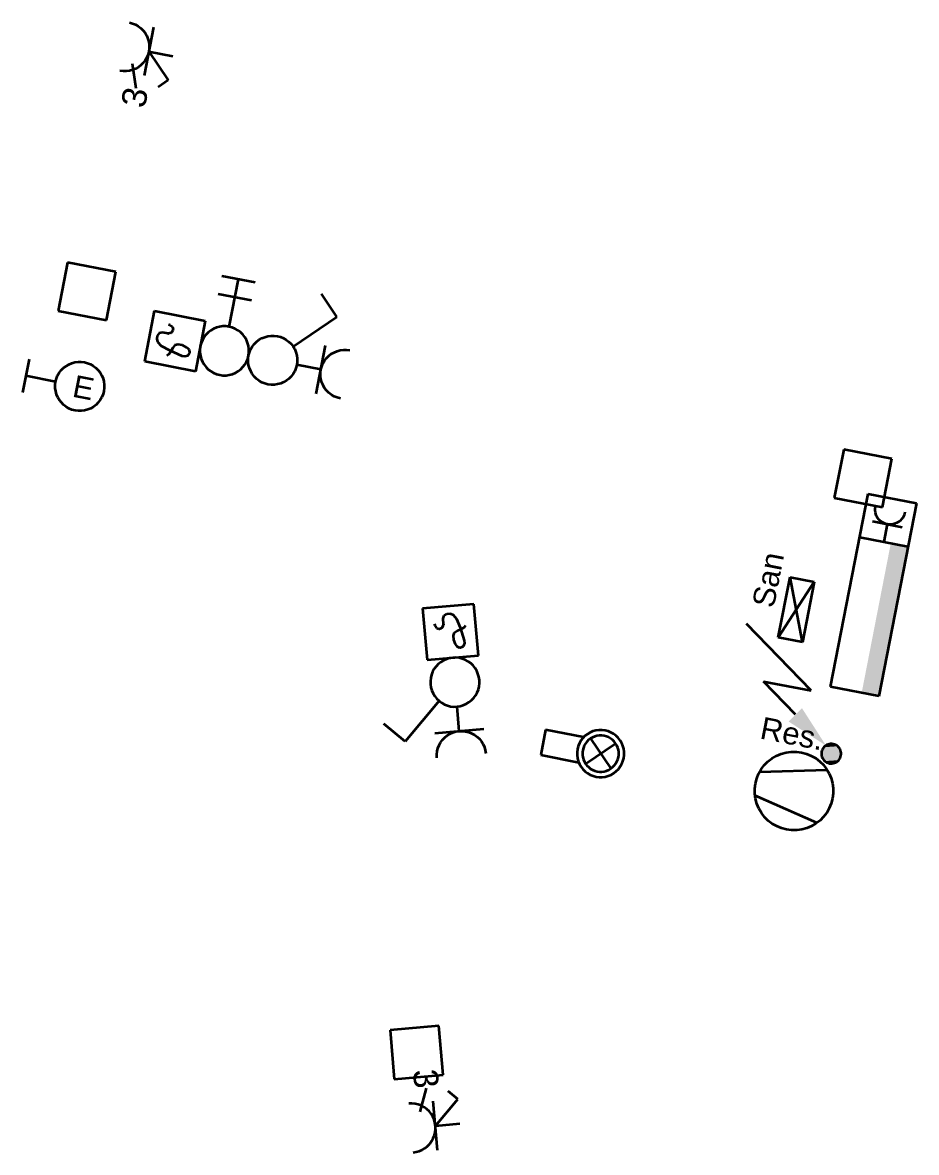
# Model space of a CAD drawing. Extents: x 800 to 1481, y 55 to 490.
# Drawn here: x 1263.41 to 1299.77, y 380.82 to 426.8 of the extents above; entities that cross this region are included whole.
import ezdxf

# ---------------------------------------------------------------- set-up
doc = ezdxf.new("R2010")
doc.units = 0
doc.layers.get('0').update_dxf_attribs({"lineweight": 18})
for name, color, linetype, lineweight, true_color in [('E_Licht', 7, 'Continuous', 35, 0x0080ff), ('E_RTH', 5, 'Continuous', 35, 0x0000ff), ('E_Verteilung_HLKS', 5, 'Continuous', 35, 0x0000ff)]:
    doc.layers.add(name, color=color, linetype=linetype, lineweight=lineweight, true_color=true_color)
doc.styles.get("Standard").update_dxf_attribs({"font": 'arial.ttf'})

# ---------------------------------------------------------------- blocks, each defined once
blk = doc.blocks.new('Abzweigdose quadratisch (multi) UP-A0Q9B2C3AY', base_point=(1278.357, 383.807))
at = {"color": 0, "lineweight": -2}
for p, q in [((1280.349, 385.974), (1278.357, 385.799)), ((1278.357, 385.799), (1278.531, 383.807)), ((1280.523, 383.981), (1280.349, 385.974)), ((1278.531, 383.807), (1280.523, 383.981))]:
    blk.add_line(p, q, dxfattribs=at)
blk = doc.blocks.new('Steckdose T13_ UP_ 3-fach_ geschaltet-A0Q9B2CFAY', base_point=(1279.12, 380.822))
at = {"color": 0, "linetype": 'ByBlock', "lineweight": -2, "ltscale": 0.35}
for p, q in [((1279.582, 382.471), (1279.837, 383.441)), ((1280.203, 381.906), (1281.112, 382.989)), ((1281.112, 382.989), (1280.728, 383.311)), ((1279.25, 382.818), (1279.12, 382.815)), ((1279.38, 382.803), (1279.25, 382.818)), ((1279.507, 382.772), (1279.38, 382.803)), ((1279.629, 382.725), (1279.507, 382.772)), ((1279.744, 382.662), (1279.629, 382.725)), ((1279.85, 382.585), (1279.744, 382.662)), ((1279.944, 382.494), (1279.85, 382.585)), ((1280.29, 380.909), (1280.116, 382.902)), ((1280.026, 382.392), (1279.944, 382.494)), ((1280.094, 382.28), (1280.026, 382.392)), ((1280.146, 382.16), (1280.094, 382.28)), ((1280.183, 382.035), (1280.146, 382.16)), ((1280.161, 381.518), (1280.192, 381.645)), ((1280.203, 381.906), (1280.183, 382.035)), ((1280.192, 381.645), (1280.206, 381.775)), ((1280.203, 381.906), (1281.199, 381.993)), ((1280.206, 381.775), (1280.203, 381.906)), ((1279.882, 381.081), (1279.973, 381.176)), ((1279.973, 381.176), (1280.05, 381.281)), ((1280.05, 381.281), (1280.113, 381.396)), ((1280.113, 381.396), (1280.161, 381.518)), ((1279.294, 380.822), (1279.423, 380.842)), ((1279.423, 380.842), (1279.549, 380.879)), ((1279.549, 380.879), (1279.669, 380.931)), ((1279.669, 380.931), (1279.78, 380.999)), ((1279.78, 380.999), (1279.882, 381.081))]:
    blk.add_line(p, q, dxfattribs=at)
at = {"color": 0, "linetype": 'ByBlock', "lineweight": -2, "ltscale": 0.35, "insert": (1280.286, 384.255), "char_height": 1, "attachment_point": 1, "rotation": 275}
blk.add_mtext('{\\fArial;3}', dxfattribs=at)
blk = doc.blocks.new('Storentaster_ UP-A0Q9B3BTAY', base_point=(1270.62, 412.441))
at = {"color": 0, "lineweight": -2}
for p, q in [((1271.51, 416.492), (1272.865, 416.228)), ((1271.81, 414.421), (1272.188, 416.36)), ((1271.369, 415.765), (1272.723, 415.501)), ((1271.06, 414.268), (1270.956, 414.188)), ((1271.173, 414.334), (1271.06, 414.268)), ((1271.293, 414.385), (1271.173, 414.334)), ((1271.42, 414.419), (1271.293, 414.385)), ((1271.549, 414.437), (1271.42, 414.419)), ((1271.68, 414.437), (1271.549, 414.437)), ((1271.81, 414.421), (1271.68, 414.437)), ((1271.936, 414.387), (1271.81, 414.421)), ((1272.057, 414.338), (1271.936, 414.387)), ((1272.171, 414.273), (1272.057, 414.338)), ((1272.275, 414.194), (1272.171, 414.273)), ((1270.72, 413.878), (1270.67, 413.757)), ((1270.785, 413.991), (1270.72, 413.878)), ((1270.864, 414.096), (1270.785, 413.991)), ((1270.956, 414.188), (1270.864, 414.096)), ((1272.368, 414.101), (1272.275, 414.194)), ((1272.448, 413.998), (1272.368, 414.101)), ((1272.514, 413.885), (1272.448, 413.998)), ((1272.564, 413.764), (1272.514, 413.885)), ((1270.637, 413.63), (1270.621, 413.501)), ((1270.621, 413.501), (1270.621, 413.37)), ((1270.621, 413.37), (1270.639, 413.24)), ((1270.67, 413.757), (1270.637, 413.63)), ((1272.599, 413.638), (1272.564, 413.764)), ((1272.616, 413.508), (1272.599, 413.638)), ((1272.6, 413.248), (1272.617, 413.378)), ((1272.617, 413.378), (1272.616, 413.508)), ((1270.639, 413.24), (1270.673, 413.114)), ((1270.673, 413.114), (1270.723, 412.993)), ((1270.723, 412.993), (1270.789, 412.88)), ((1270.789, 412.88), (1270.869, 412.777)), ((1272.373, 412.783), (1272.452, 412.887)), ((1272.452, 412.887), (1272.517, 413)), ((1272.517, 413), (1272.567, 413.121)), ((1272.567, 413.121), (1272.6, 413.248)), ((1270.869, 412.777), (1270.962, 412.685)), ((1270.962, 412.685), (1271.066, 412.606)), ((1271.066, 412.606), (1271.18, 412.541)), ((1271.18, 412.541), (1271.301, 412.491)), ((1271.301, 412.491), (1271.427, 412.458)), ((1271.427, 412.458), (1271.557, 412.441)), ((1271.557, 412.441), (1271.688, 412.442)), ((1271.688, 412.442), (1271.818, 412.459)), ((1271.818, 412.459), (1271.944, 412.493)), ((1271.944, 412.493), (1272.064, 412.544)), ((1272.064, 412.544), (1272.177, 412.61)), ((1272.177, 412.61), (1272.281, 412.69)), ((1272.281, 412.69), (1272.373, 412.783))]:
    blk.add_line(p, q, dxfattribs=at)
blk = doc.blocks.new('Schalter_ Schema 0_ UP-A0Q9B3C1AY', base_point=(1272.584, 412.059))
at = {"color": 0, "linetype": 'ByBlock', "lineweight": -2, "ltscale": 0.35}
for p, q in [((1276.195, 414.818), (1275.565, 415.753)), ((1274.411, 413.615), (1276.195, 414.818)), ((1272.827, 413.713), (1272.919, 413.806)), ((1272.919, 413.806), (1273.023, 413.886)), ((1273.023, 413.886), (1273.136, 413.952)), ((1273.136, 413.952), (1273.257, 414.002)), ((1273.257, 414.002), (1273.383, 414.037)), ((1273.383, 414.037), (1273.512, 414.054)), ((1273.512, 414.054), (1273.643, 414.055)), ((1273.643, 414.055), (1273.773, 414.038)), ((1273.773, 414.038), (1273.899, 414.005)), ((1273.899, 414.005), (1274.02, 413.955)), ((1274.02, 413.955), (1274.134, 413.89)), ((1274.134, 413.89), (1274.238, 413.811)), ((1274.238, 413.811), (1274.331, 413.719)), ((1272.6, 413.248), (1272.634, 413.374)), ((1272.634, 413.374), (1272.683, 413.495)), ((1272.683, 413.495), (1272.748, 413.609)), ((1272.748, 413.609), (1272.827, 413.713)), ((1274.331, 413.719), (1274.411, 413.615)), ((1274.411, 413.615), (1274.477, 413.502)), ((1274.477, 413.502), (1274.527, 413.382)), ((1274.527, 413.382), (1274.562, 413.256)), ((1272.584, 413.118), (1272.6, 413.248)), ((1272.584, 412.987), (1272.584, 413.118)), ((1272.602, 412.858), (1272.584, 412.987)), ((1272.636, 412.732), (1272.602, 412.858)), ((1274.563, 412.865), (1274.53, 412.739)), ((1274.562, 413.256), (1274.579, 413.126)), ((1274.58, 412.995), (1274.563, 412.865)), ((1274.579, 413.126), (1274.58, 412.995)), ((1272.687, 412.611), (1272.636, 412.732)), ((1272.752, 412.498), (1272.687, 412.611)), ((1272.832, 412.394), (1272.752, 412.498)), ((1272.925, 412.302), (1272.832, 412.394)), ((1274.336, 412.4), (1274.244, 412.307)), ((1274.415, 412.504), (1274.336, 412.4)), ((1274.48, 412.618), (1274.415, 412.504)), ((1274.53, 412.739), (1274.48, 412.618)), ((1273.029, 412.223), (1272.925, 412.302)), ((1273.143, 412.158), (1273.029, 412.223)), ((1273.264, 412.108), (1273.143, 412.158)), ((1273.39, 412.075), (1273.264, 412.108)), ((1273.52, 412.059), (1273.39, 412.075)), ((1273.651, 412.059), (1273.52, 412.059)), ((1273.781, 412.077), (1273.651, 412.059)), ((1273.907, 412.111), (1273.781, 412.077)), ((1274.028, 412.162), (1273.907, 412.111)), ((1274.141, 412.227), (1274.028, 412.162)), ((1274.244, 412.307), (1274.141, 412.227))]:
    blk.add_line(p, q, dxfattribs=at)
blk = doc.blocks.new('Ventilator-A0Q9B3CTAY', base_point=(1293.195, 393.931))
at = {"color": 0, "lineweight": -2}
for p, q in [((1293.733, 396.727), (1293.898, 396.855)), ((1293.898, 396.855), (1294.079, 396.961)), ((1294.079, 396.961), (1294.272, 397.041)), ((1294.272, 397.041), (1294.474, 397.096)), ((1294.474, 397.096), (1294.681, 397.124)), ((1294.681, 397.124), (1294.891, 397.125)), ((1294.891, 397.125), (1295.098, 397.099)), ((1295.098, 397.099), (1295.301, 397.045)), ((1295.301, 397.045), (1295.494, 396.966)), ((1295.494, 396.966), (1295.676, 396.862)), ((1295.676, 396.862), (1295.843, 396.735)), ((1293.355, 396.23), (1293.459, 396.412)), ((1296.147, 396.38), (1293.391, 396.301)), ((1293.459, 396.412), (1293.585, 396.579)), ((1293.585, 396.579), (1293.733, 396.727)), ((1295.843, 396.735), (1295.991, 396.588)), ((1295.991, 396.588), (1296.119, 396.422)), ((1296.119, 396.422), (1296.225, 396.242)), ((1293.222, 395.834), (1293.275, 396.037)), ((1293.275, 396.037), (1293.355, 396.23)), ((1296.225, 396.242), (1296.305, 396.049)), ((1296.305, 396.049), (1296.36, 395.847)), ((1296.36, 395.847), (1296.388, 395.639)), ((1293.195, 395.627), (1293.222, 395.834)), ((1293.196, 395.417), (1293.195, 395.627)), ((1293.224, 395.21), (1293.196, 395.417)), ((1296.389, 395.43), (1296.363, 395.222)), ((1296.388, 395.639), (1296.389, 395.43)), ((1295.728, 394.231), (1293.204, 395.339)), ((1293.279, 395.008), (1293.224, 395.21)), ((1293.36, 394.815), (1293.279, 395.008)), ((1296.309, 395.02), (1296.23, 394.826)), ((1296.363, 395.222), (1296.309, 395.02)), ((1293.465, 394.634), (1293.36, 394.815)), ((1293.594, 394.469), (1293.465, 394.634)), ((1293.742, 394.321), (1293.594, 394.469)), ((1295.999, 394.478), (1295.852, 394.33)), ((1296.126, 394.645), (1295.999, 394.478)), ((1296.23, 394.826), (1296.126, 394.645)), ((1293.909, 394.195), (1293.742, 394.321)), ((1294.09, 394.091), (1293.909, 394.195)), ((1294.284, 394.011), (1294.09, 394.091)), ((1294.486, 393.958), (1294.284, 394.011)), ((1295.313, 394.015), (1295.111, 393.96)), ((1295.506, 394.096), (1295.313, 394.015)), ((1295.686, 394.201), (1295.506, 394.096)), ((1295.852, 394.33), (1295.686, 394.201)), ((1294.694, 393.931), (1294.486, 393.958)), ((1294.903, 393.932), (1294.694, 393.931)), ((1295.111, 393.96), (1294.903, 393.932))]:
    blk.add_line(p, q, dxfattribs=at)
blk = doc.blocks.new('Spiegelschrank mit Steckdose R.-A0Q9B3DHAY', base_point=(1296.281, 399.389))
at = {"color": 0, "lineweight": -2}
for p, q in [((1296.281, 399.772), (1297.811, 407.624)), ((1297.811, 407.624), (1299.774, 407.242)), ((1298.094, 407.025), (1298.104, 407.105)), ((1298.094, 406.945), (1298.094, 407.025)), ((1298.105, 406.866), (1298.094, 406.945)), ((1299.774, 407.242), (1298.244, 399.389)), ((1297.987, 406.503), (1299.191, 406.269)), ((1298.126, 406.788), (1298.105, 406.866)), ((1298.157, 406.714), (1298.126, 406.788)), ((1298.198, 406.645), (1298.157, 406.714)), ((1298.247, 406.582), (1298.198, 406.645)), ((1298.304, 406.525), (1298.247, 406.582)), ((1298.368, 406.476), (1298.304, 406.525)), ((1298.437, 406.437), (1298.368, 406.476)), ((1298.511, 406.406), (1298.437, 406.437)), ((1298.979, 406.439), (1298.905, 406.408)), ((1299.049, 406.479), (1298.979, 406.439)), ((1299.112, 406.528), (1299.049, 406.479)), ((1299.169, 406.585), (1299.112, 406.528)), ((1299.217, 406.649), (1299.169, 406.585)), ((1299.257, 406.719), (1299.217, 406.649)), ((1299.287, 406.793), (1299.257, 406.719)), ((1299.308, 406.87), (1299.287, 406.793)), ((1298.589, 406.386), (1298.449, 405.666)), ((1298.589, 406.386), (1298.511, 406.406)), ((1298.668, 406.376), (1298.589, 406.386)), ((1298.749, 406.376), (1298.668, 406.376)), ((1298.828, 406.387), (1298.749, 406.376)), ((1298.905, 406.408), (1298.828, 406.387)), ((1297.467, 405.857), (1299.43, 405.475)), ((1298.244, 399.389), (1296.281, 399.772))]:
    blk.add_line(p, q, dxfattribs=at)
for points in [[(1299.43, 405.475), (1298.707, 405.475), (1298.734, 405.611)], [(1298.271, 399.525), (1297.548, 399.525), (1299.43, 405.475)], [(1297.548, 399.525), (1299.43, 405.475), (1298.707, 405.475)], [(1298.244, 399.389), (1298.271, 399.525), (1297.548, 399.525)]]:
    blk.add_solid(points, dxfattribs=at)
blk = doc.blocks.new('Schalter_ Schema 0_ UP-A0Q9B3DRAY', base_point=(1278.107, 397.543))
at = {"color": 0, "linetype": 'ByBlock', "lineweight": -2, "ltscale": 0.35}
for p, q in [((1280.654, 400.897), (1280.535, 400.845)), ((1280.78, 400.934), (1280.654, 400.897)), ((1280.909, 400.954), (1280.78, 400.934)), ((1281.04, 400.957), (1280.909, 400.954)), ((1281.17, 400.942), (1281.04, 400.957)), ((1281.297, 400.911), (1281.17, 400.942)), ((1281.419, 400.864), (1281.297, 400.911)), ((1280.153, 400.495), (1280.09, 400.38)), ((1280.23, 400.6), (1280.153, 400.495)), ((1280.321, 400.695), (1280.23, 400.6)), ((1280.423, 400.777), (1280.321, 400.695)), ((1280.535, 400.845), (1280.423, 400.777)), ((1281.534, 400.801), (1281.419, 400.864)), ((1281.639, 400.724), (1281.534, 400.801)), ((1281.734, 400.633), (1281.639, 400.724)), ((1281.816, 400.531), (1281.734, 400.633)), ((1281.883, 400.419), (1281.816, 400.531)), ((1280.012, 400.131), (1279.997, 400.001)), ((1279.997, 400.001), (1280, 399.87)), ((1280.043, 400.258), (1280.012, 400.131)), ((1280.09, 400.38), (1280.043, 400.258)), ((1281.936, 400.3), (1281.883, 400.419)), ((1281.973, 400.174), (1281.936, 400.3)), ((1281.993, 400.045), (1281.973, 400.174)), ((1281.996, 399.914), (1281.993, 400.045)), ((1280, 399.87), (1280.02, 399.741)), ((1280.02, 399.741), (1280.057, 399.616)), ((1280.057, 399.616), (1280.109, 399.496)), ((1281.84, 399.42), (1281.903, 399.535)), ((1281.903, 399.535), (1281.95, 399.657)), ((1281.95, 399.657), (1281.981, 399.784)), ((1281.981, 399.784), (1281.996, 399.914)), ((1280.354, 399.192), (1278.971, 397.543)), ((1280.109, 399.496), (1280.177, 399.384)), ((1280.177, 399.384), (1280.259, 399.282)), ((1280.259, 399.282), (1280.354, 399.192)), ((1280.354, 399.192), (1280.459, 399.114)), ((1280.459, 399.114), (1280.574, 399.051)), ((1281.338, 399.018), (1281.458, 399.071)), ((1281.458, 399.071), (1281.57, 399.138)), ((1281.57, 399.138), (1281.672, 399.22)), ((1281.672, 399.22), (1281.763, 399.315)), ((1281.763, 399.315), (1281.84, 399.42)), ((1280.574, 399.051), (1280.696, 399.004)), ((1280.696, 399.004), (1280.823, 398.973)), ((1280.823, 398.973), (1280.953, 398.959)), ((1280.953, 398.959), (1281.084, 398.961)), ((1281.084, 398.961), (1281.213, 398.981)), ((1281.213, 398.981), (1281.338, 399.018)), ((1278.971, 397.543), (1278.107, 398.268))]:
    blk.add_line(p, q, dxfattribs=at)
blk = doc.blocks.new('Abzweigdose quadratisch (multi) UP-A0Q9B3ELAY', base_point=(1296.433, 407.076))
at = {"color": 0, "lineweight": -2}
for p, q in [((1296.815, 409.422), (1296.433, 407.459)), ((1298.778, 409.039), (1296.815, 409.422)), ((1298.396, 407.076), (1298.778, 409.039)), ((1296.433, 407.459), (1298.396, 407.076))]:
    blk.add_line(p, q, dxfattribs=at)
blk = doc.blocks.new('Temperaturmelder_ UP-A0Q9B3EXAY', base_point=(1268.375, 412.6))
at = {"color": 0, "linetype": 'ByBlock', "lineweight": -2, "ltscale": 0.35}
for p, q in [((1268.375, 413.001), (1268.777, 415.063)), ((1268.777, 415.063), (1270.838, 414.661)), ((1269.341, 414.509), (1269.383, 414.501)), ((1269.391, 414.499), (1269.383, 414.501)), ((1269.399, 414.496), (1269.391, 414.499)), ((1269.407, 414.492), (1269.399, 414.496)), ((1269.414, 414.487), (1269.407, 414.492)), ((1269.414, 414.487), (1269.492, 414.428)), ((1269.525, 414.265), (1269.472, 414.195)), ((1269.497, 414.423), (1269.492, 414.428)), ((1269.502, 414.417), (1269.497, 414.423)), ((1269.506, 414.411), (1269.502, 414.417)), ((1269.509, 414.405), (1269.506, 414.411)), ((1269.512, 414.398), (1269.509, 414.405)), ((1269.512, 414.398), (1269.535, 414.314)), ((1269.525, 414.265), (1269.529, 414.271)), ((1269.529, 414.271), (1269.533, 414.277)), ((1269.533, 414.277), (1269.535, 414.285)), ((1269.536, 414.307), (1269.535, 414.314)), ((1269.535, 414.285), (1269.536, 414.292)), ((1269.537, 414.299), (1269.536, 414.307)), ((1269.536, 414.292), (1269.537, 414.299)), ((1270.838, 414.661), (1270.436, 412.6)), ((1268.885, 414.048), (1268.862, 413.93)), ((1268.862, 413.93), (1268.898, 413.801)), ((1268.966, 414.155), (1268.885, 414.048)), ((1268.898, 413.801), (1269.051, 413.649)), ((1269.096, 414.191), (1268.966, 414.155)), ((1269.314, 414.148), (1269.096, 414.191)), ((1269.314, 414.148), (1269.323, 414.147)), ((1269.323, 414.147), (1269.331, 414.147)), ((1269.331, 414.147), (1269.34, 414.148)), ((1269.34, 414.148), (1269.348, 414.149)), ((1269.443, 414.176), (1269.348, 414.149)), ((1269.443, 414.176), (1269.449, 414.178)), ((1269.449, 414.178), (1269.456, 414.181)), ((1269.456, 414.181), (1269.462, 414.185)), ((1269.462, 414.185), (1269.467, 414.19)), ((1269.467, 414.19), (1269.472, 414.195)), ((1269.051, 413.649), (1269.382, 413.462)), ((1269.429, 413.392), (1269.347, 413.286)), ((1269.382, 413.462), (1269.889, 413.241)), ((1269.523, 413.557), (1269.429, 413.392)), ((1269.604, 413.664), (1269.523, 413.557)), ((1269.734, 413.699), (1269.604, 413.664)), ((1269.91, 413.665), (1269.734, 413.699)), ((1270.075, 413.572), (1269.91, 413.665)), ((1270.182, 413.49), (1270.075, 413.572)), ((1270.136, 413.254), (1270.195, 413.331)), ((1270.208, 413.397), (1270.182, 413.49)), ((1270.195, 413.331), (1270.2, 413.339)), ((1270.2, 413.339), (1270.205, 413.348)), ((1270.205, 413.348), (1270.208, 413.357)), ((1270.21, 413.387), (1270.208, 413.397)), ((1270.208, 413.357), (1270.21, 413.367)), ((1270.21, 413.377), (1270.21, 413.387)), ((1270.21, 413.367), (1270.21, 413.377)), ((1270.436, 412.6), (1268.375, 413.001)), ((1269.347, 413.286), (1269.277, 413.238)), ((1269.889, 413.241), (1270.007, 413.218)), ((1270.007, 413.218), (1270.136, 413.254))]:
    blk.add_line(p, q, dxfattribs=at)
blk = doc.blocks.new('Temperaturmelder_ UP-A0Q9B3G1AY', base_point=(1279.68, 400.862))
at = {"color": 0, "linetype": 'ByBlock', "lineweight": -2, "ltscale": 0.35}
for p, q in [((1281.772, 403.137), (1279.68, 402.954)), ((1279.68, 402.954), (1279.863, 400.862)), ((1280.563, 402.67), (1280.678, 402.74)), ((1280.678, 402.74), (1280.797, 402.751)), ((1280.797, 402.751), (1280.922, 402.702)), ((1281.955, 401.045), (1281.772, 403.137)), ((1280.171, 402.335), (1280.175, 402.293)), ((1280.176, 402.284), (1280.175, 402.293)), ((1280.178, 402.276), (1280.176, 402.284)), ((1280.182, 402.268), (1280.178, 402.276)), ((1280.493, 402.199), (1280.528, 402.29)), ((1280.514, 402.545), (1280.563, 402.67)), ((1280.533, 402.324), (1280.514, 402.545)), ((1280.531, 402.298), (1280.528, 402.29)), ((1280.533, 402.307), (1280.531, 402.298)), ((1280.533, 402.324), (1280.534, 402.315)), ((1280.534, 402.315), (1280.533, 402.307)), ((1280.922, 402.702), (1281.057, 402.533)), ((1281.057, 402.533), (1281.208, 402.185)), ((1280.186, 402.26), (1280.182, 402.268)), ((1280.186, 402.26), (1280.237, 402.177)), ((1280.241, 402.171), (1280.237, 402.177)), ((1280.246, 402.165), (1280.241, 402.171)), ((1280.251, 402.161), (1280.246, 402.165)), ((1280.257, 402.157), (1280.251, 402.161)), ((1280.264, 402.154), (1280.257, 402.157)), ((1280.264, 402.154), (1280.345, 402.122)), ((1280.352, 402.119), (1280.345, 402.122)), ((1280.36, 402.118), (1280.352, 402.119)), ((1280.367, 402.118), (1280.36, 402.118)), ((1280.374, 402.118), (1280.367, 402.118)), ((1280.382, 402.12), (1280.374, 402.118)), ((1280.389, 402.123), (1280.382, 402.12)), ((1280.395, 402.126), (1280.389, 402.123)), ((1280.395, 402.126), (1280.47, 402.172)), ((1280.476, 402.176), (1280.47, 402.172)), ((1280.481, 402.181), (1280.476, 402.176)), ((1280.486, 402.186), (1280.481, 402.181)), ((1280.489, 402.192), (1280.486, 402.186)), ((1280.493, 402.199), (1280.489, 402.192)), ((1280.935, 401.86), (1280.985, 401.984)), ((1280.951, 401.68), (1280.935, 401.86)), ((1280.985, 401.984), (1281.099, 402.055)), ((1281.099, 402.055), (1281.273, 402.13)), ((1281.208, 402.185), (1281.375, 401.657)), ((1281.273, 402.13), (1281.387, 402.2)), ((1281.387, 402.2), (1281.442, 402.265)), ((1281.027, 401.506), (1280.951, 401.68)), ((1281.097, 401.392), (1281.027, 401.506)), ((1281.187, 401.356), (1281.097, 401.392)), ((1281.196, 401.353), (1281.187, 401.356)), ((1281.245, 401.358), (1281.235, 401.354)), ((1281.254, 401.362), (1281.245, 401.358)), ((1281.336, 401.413), (1281.254, 401.362)), ((1281.385, 401.538), (1281.336, 401.413)), ((1281.375, 401.657), (1281.385, 401.538)), ((1279.863, 400.862), (1281.955, 401.045)), ((1281.206, 401.352), (1281.196, 401.353)), ((1281.216, 401.351), (1281.206, 401.352)), ((1281.226, 401.352), (1281.216, 401.351)), ((1281.235, 401.354), (1281.226, 401.352))]:
    blk.add_line(p, q, dxfattribs=at)
blk = doc.blocks.new('Steckdose T13_ UP-A0Q9B3G9AY', base_point=(1280.175, 396.882))
at = {"color": 0, "linetype": 'ByBlock', "lineweight": -2, "ltscale": 0.35}
for p, q in [((1281.171, 397.965), (1281.084, 398.961)), ((1280.175, 397.878), (1282.167, 398.052)), ((1280.492, 397.612), (1280.582, 397.706)), ((1280.582, 397.706), (1280.684, 397.788)), ((1280.684, 397.788), (1280.796, 397.856)), ((1280.796, 397.856), (1280.916, 397.909)), ((1280.916, 397.909), (1281.041, 397.945)), ((1281.041, 397.945), (1281.171, 397.965)), ((1281.171, 397.965), (1281.302, 397.968)), ((1281.302, 397.968), (1281.432, 397.954)), ((1281.432, 397.954), (1281.559, 397.923)), ((1281.559, 397.923), (1281.681, 397.875)), ((1281.681, 397.875), (1281.795, 397.812)), ((1281.795, 397.812), (1281.901, 397.735)), ((1281.901, 397.735), (1281.995, 397.645)), ((1280.273, 397.143), (1280.304, 397.27)), ((1280.304, 397.27), (1280.352, 397.392)), ((1280.352, 397.392), (1280.415, 397.506)), ((1280.415, 397.506), (1280.492, 397.612)), ((1281.995, 397.645), (1282.077, 397.543)), ((1282.077, 397.543), (1282.145, 397.431)), ((1282.145, 397.431), (1282.198, 397.311)), ((1282.198, 397.311), (1282.234, 397.185)), ((1280.259, 397.013), (1280.273, 397.143)), ((1280.262, 396.882), (1280.259, 397.013)), ((1282.234, 397.185), (1282.254, 397.056))]:
    blk.add_line(p, q, dxfattribs=at)
blk = doc.blocks.new('Steckdose T13_ UP_ 3-fach_ geschaltet-A0Q9B3IVAY', base_point=(1267.369, 423.278))
at = {"color": 0, "linetype": 'ByBlock', "lineweight": -2, "ltscale": 0.35}
for p, q in [((1267.752, 426.797), (1267.878, 426.763)), ((1267.878, 426.763), (1267.999, 426.714)), ((1267.999, 426.714), (1268.113, 426.649)), ((1268.113, 426.649), (1268.217, 426.569)), ((1268.217, 426.569), (1268.31, 426.477)), ((1268.31, 426.477), (1268.39, 426.374)), ((1268.733, 426.605), (1268.351, 424.642)), ((1268.39, 426.374), (1268.456, 426.261)), ((1268.456, 426.261), (1268.506, 426.14)), ((1268.506, 426.14), (1268.541, 426.014)), ((1268.541, 426.014), (1268.558, 425.884)), ((1268.559, 425.753), (1268.542, 425.624)), ((1268.558, 425.884), (1268.559, 425.753)), ((1268.394, 425.263), (1268.315, 425.159)), ((1268.459, 425.376), (1268.394, 425.263)), ((1268.509, 425.497), (1268.459, 425.376)), ((1268.542, 425.624), (1268.509, 425.497)), ((1268.542, 425.624), (1269.524, 425.432)), ((1268.542, 425.624), (1269.332, 424.451)), ((1267.499, 424.817), (1267.369, 424.833)), ((1267.63, 424.817), (1267.499, 424.817)), ((1267.76, 424.835), (1267.63, 424.817)), ((1267.886, 424.869), (1267.76, 424.835)), ((1267.865, 425.127), (1268.017, 424.135)), ((1268.006, 424.92), (1267.886, 424.869)), ((1268.119, 424.986), (1268.006, 424.92)), ((1268.223, 425.066), (1268.119, 424.986)), ((1268.315, 425.159), (1268.223, 425.066)), ((1269.332, 424.451), (1268.916, 424.171))]:
    blk.add_line(p, q, dxfattribs=at)
at = {"color": 0, "linetype": 'ByBlock', "lineweight": -2, "ltscale": 0.35, "insert": (1267.396, 423.47), "char_height": 1, "attachment_point": 1, "rotation": 78.9744}
blk.add_mtext('{\\fArial;3}', dxfattribs=at)
blk = doc.blocks.new('Taster_ UP-A0Q9B3JFAY', base_point=(1263.406, 410.995))
at = {"color": 0, "lineweight": -2}
for p, q in [((1263.67, 413.098), (1263.406, 411.743)), ((1265.173, 412.822), (1265.286, 412.888)), ((1265.286, 412.888), (1265.407, 412.939)), ((1265.407, 412.939), (1265.533, 412.973)), ((1265.533, 412.973), (1265.663, 412.991)), ((1265.663, 412.991), (1265.794, 412.991)), ((1265.794, 412.991), (1265.923, 412.975)), ((1265.923, 412.975), (1266.05, 412.941)), ((1266.05, 412.941), (1266.171, 412.892)), ((1266.171, 412.892), (1266.284, 412.827)), ((1264.75, 412.184), (1263.538, 412.421)), ((1264.784, 412.311), (1264.833, 412.432)), ((1264.833, 412.432), (1264.898, 412.545)), ((1264.898, 412.545), (1264.978, 412.65)), ((1264.978, 412.65), (1265.07, 412.742)), ((1265.07, 412.742), (1265.173, 412.822)), ((1266.284, 412.827), (1266.388, 412.748)), ((1266.388, 412.748), (1266.481, 412.655)), ((1266.481, 412.655), (1266.561, 412.552)), ((1266.561, 412.552), (1266.627, 412.439)), ((1266.627, 412.439), (1266.678, 412.318)), ((1264.734, 412.055), (1264.75, 412.184)), ((1264.734, 411.924), (1264.734, 412.055)), ((1264.75, 412.184), (1264.784, 412.311)), ((1266.678, 412.318), (1266.712, 412.192)), ((1266.712, 412.192), (1266.73, 412.062)), ((1266.73, 411.932), (1266.714, 411.802)), ((1266.73, 412.062), (1266.73, 411.932)), ((1264.752, 411.794), (1264.734, 411.924)), ((1264.786, 411.668), (1264.752, 411.794)), ((1264.837, 411.547), (1264.786, 411.668)), ((1264.903, 411.434), (1264.837, 411.547)), ((1266.631, 411.554), (1266.566, 411.441)), ((1266.68, 411.675), (1266.631, 411.554)), ((1266.714, 411.802), (1266.68, 411.675)), ((1264.983, 411.331), (1264.903, 411.434)), ((1265.076, 411.239), (1264.983, 411.331)), ((1265.18, 411.16), (1265.076, 411.239)), ((1265.293, 411.095), (1265.18, 411.16)), ((1265.414, 411.045), (1265.293, 411.095)), ((1265.541, 411.012), (1265.414, 411.045)), ((1265.671, 410.995), (1265.541, 411.012)), ((1265.931, 411.013), (1265.801, 410.996)), ((1266.057, 411.048), (1265.931, 411.013)), ((1266.178, 411.098), (1266.057, 411.048)), ((1266.291, 411.164), (1266.178, 411.098)), ((1266.394, 411.244), (1266.291, 411.164)), ((1266.486, 411.337), (1266.394, 411.244)), ((1266.566, 411.441), (1266.486, 411.337)), ((1265.801, 410.996), (1265.671, 410.995))]:
    blk.add_line(p, q, dxfattribs=at)
blk = doc.blocks.new('Bauteilbeschriftung-A0Q9B3JHAY', base_point=(1265.387, 411.454))
at = {"color": 0, "linetype": 'ByBlock', "lineweight": -2, "ltscale": 0.35, "insert": (1265.559, 412.465), "char_height": 0.9, "attachment_point": 1, "rotation": 348.9744}
blk.add_mtext('{\\fArial;E}', dxfattribs=at)
blk = doc.blocks.new('Steckdose T13_ UP-A0Q9B3K5AY', base_point=(1274.563, 411.501))
at = {"color": 0, "linetype": 'ByBlock', "lineweight": -2, "ltscale": 0.35}
for p, q in [((1275.354, 411.693), (1275.736, 413.656)), ((1275.864, 413.232), (1275.968, 413.312)), ((1275.968, 413.312), (1276.081, 413.378)), ((1276.081, 413.378), (1276.201, 413.429)), ((1276.201, 413.429), (1276.327, 413.463)), ((1276.327, 413.463), (1276.457, 413.481)), ((1276.457, 413.481), (1276.588, 413.481)), ((1276.588, 413.481), (1276.718, 413.464)), ((1275.545, 412.674), (1274.563, 412.865)), ((1275.578, 412.801), (1275.628, 412.922)), ((1275.628, 412.922), (1275.693, 413.035)), ((1275.693, 413.035), (1275.772, 413.139)), ((1275.772, 413.139), (1275.864, 413.232)), ((1275.528, 412.544), (1275.545, 412.674)), ((1275.529, 412.414), (1275.528, 412.544)), ((1275.546, 412.284), (1275.529, 412.414)), ((1275.545, 412.674), (1275.578, 412.801)), ((1275.581, 412.158), (1275.546, 412.284)), ((1275.631, 412.037), (1275.581, 412.158)), ((1275.697, 411.924), (1275.631, 412.037)), ((1275.777, 411.821), (1275.697, 411.924)), ((1275.87, 411.728), (1275.777, 411.821)), ((1275.974, 411.649), (1275.87, 411.728)), ((1276.088, 411.584), (1275.974, 411.649)), ((1276.209, 411.535), (1276.088, 411.584)), ((1276.335, 411.501), (1276.209, 411.535))]:
    blk.add_line(p, q, dxfattribs=at)
blk = doc.blocks.new('Abzweigdose quadratisch (multi) UP-A0Q9B3K9AY', base_point=(1264.855, 414.685))
at = {"color": 0, "lineweight": -2}
for p, q in [((1265.238, 417.031), (1264.855, 415.068)), ((1267.201, 416.648), (1265.238, 417.031)), ((1266.818, 414.685), (1267.201, 416.648)), ((1264.855, 415.068), (1266.818, 414.685))]:
    blk.add_line(p, q, dxfattribs=at)
blk = doc.blocks.new('Elektroanschluss-A0Q9B3L7AY', base_point=(1292.866, 396.648))
at = {"color": 0, "lineweight": -2}
for p, q in [((1295.497, 399.619), (1292.866, 402.332)), ((1293.555, 399.983), (1295.497, 399.619)), ((1294.853, 398.645), (1293.555, 399.983)), ((1295.951, 397.222), (1295.932, 397.174)), ((1295.977, 397.268), (1295.951, 397.222)), ((1296.009, 397.309), (1295.977, 397.268)), ((1296.046, 397.347), (1296.009, 397.309)), ((1296.087, 397.379), (1296.046, 397.347)), ((1296.132, 397.405), (1296.087, 397.379)), ((1296.181, 397.425), (1296.132, 397.405)), ((1296.231, 397.439), (1296.181, 397.425)), ((1296.283, 397.446), (1296.231, 397.439)), ((1296.335, 397.446), (1296.283, 397.446)), ((1296.387, 397.44), (1296.335, 397.446)), ((1296.438, 397.426), (1296.387, 397.44)), ((1296.486, 397.406), (1296.438, 397.426)), ((1296.532, 397.38), (1296.486, 397.406)), ((1296.573, 397.349), (1296.532, 397.38)), ((1296.61, 397.312), (1296.573, 397.349)), ((1296.643, 397.27), (1296.61, 397.312)), ((1296.669, 397.225), (1296.643, 397.27)), ((1296.689, 397.177), (1296.669, 397.225)), ((1295.918, 397.123), (1295.912, 397.072)), ((1295.912, 397.072), (1295.912, 397.019)), ((1295.912, 397.019), (1295.919, 396.967)), ((1295.932, 397.174), (1295.918, 397.123)), ((1295.919, 396.967), (1295.933, 396.917)), ((1295.933, 396.917), (1295.953, 396.869)), ((1295.953, 396.869), (1295.979, 396.823)), ((1295.979, 396.823), (1296.011, 396.782)), ((1296.011, 396.782), (1296.048, 396.745)), ((1296.576, 396.747), (1296.613, 396.784)), ((1296.613, 396.784), (1296.644, 396.826)), ((1296.644, 396.826), (1296.67, 396.871)), ((1296.67, 396.871), (1296.69, 396.92)), ((1296.703, 397.126), (1296.689, 397.177)), ((1296.69, 396.92), (1296.703, 396.97)), ((1296.71, 397.075), (1296.703, 397.126)), ((1296.703, 396.97), (1296.71, 397.022)), ((1296.71, 397.022), (1296.71, 397.075)), ((1296.048, 396.745), (1296.09, 396.713)), ((1296.09, 396.713), (1296.135, 396.687)), ((1296.135, 396.687), (1296.184, 396.668)), ((1296.184, 396.668), (1296.234, 396.654)), ((1296.234, 396.654), (1296.286, 396.648)), ((1296.286, 396.648), (1296.339, 396.648)), ((1296.339, 396.648), (1296.39, 396.655)), ((1296.39, 396.655), (1296.441, 396.669)), ((1296.441, 396.669), (1296.489, 396.689)), ((1296.489, 396.689), (1296.534, 396.715)), ((1296.534, 396.715), (1296.576, 396.747))]:
    blk.add_line(p, q, dxfattribs=at)
for points in [[(1295.47, 398.352), (1294.578, 398.352), (1295.117, 398.901)], [(1296.094, 397.379), (1295.47, 398.352), (1294.578, 398.352)], [(1296.689, 397.177), (1295.936, 397.177), (1296.666, 397.222)], [(1295.936, 397.177), (1296.666, 397.222), (1295.951, 397.222)], [(1296.666, 397.222), (1295.951, 397.222), (1296.643, 397.27)], [(1295.951, 397.222), (1296.643, 397.27), (1295.983, 397.27)], [(1296.643, 397.27), (1295.983, 397.27), (1296.608, 397.309)], [(1295.983, 397.27), (1296.608, 397.309), (1296.009, 397.309)], [(1296.608, 397.309), (1296.009, 397.309), (1296.573, 397.349)], [(1296.009, 397.309), (1296.573, 397.349), (1296.053, 397.349)], [(1296.573, 397.349), (1296.053, 397.349), (1296.528, 397.379)], [(1296.053, 397.349), (1296.528, 397.379), (1296.087, 397.379)], [(1296.528, 397.379), (1296.087, 397.379), (1296.486, 397.406)], [(1296.087, 397.379), (1296.486, 397.406), (1296.143, 397.406)], [(1296.486, 397.406), (1296.143, 397.406), (1296.43, 397.425)], [(1296.143, 397.406), (1296.43, 397.425), (1296.181, 397.425)], [(1296.43, 397.425), (1296.181, 397.425), (1296.387, 397.44)], [(1296.181, 397.425), (1296.387, 397.44), (1296.251, 397.44)], [(1296.387, 397.44), (1296.251, 397.44), (1296.283, 397.446)], [(1296.706, 397.019), (1295.912, 397.019), (1296.71, 397.075)], [(1295.912, 397.019), (1296.71, 397.075), (1295.915, 397.075)], [(1295.922, 396.97), (1296.706, 397.019), (1295.912, 397.019)], [(1296.71, 397.075), (1295.915, 397.075), (1296.7, 397.123)], [(1295.915, 397.075), (1296.7, 397.123), (1295.918, 397.123)], [(1296.7, 397.123), (1295.918, 397.123), (1296.689, 397.177)], [(1295.918, 397.123), (1296.689, 397.177), (1295.936, 397.177)], [(1296.703, 396.97), (1295.922, 396.97), (1296.706, 397.019)], [(1295.933, 396.917), (1296.703, 396.97), (1295.922, 396.97)], [(1296.685, 396.917), (1295.933, 396.917), (1296.703, 396.97)], [(1295.955, 396.871), (1296.685, 396.917), (1295.933, 396.917)], [(1296.67, 396.871), (1295.955, 396.871), (1296.685, 396.917)], [(1295.979, 396.823), (1296.67, 396.871), (1295.955, 396.871)], [(1296.638, 396.823), (1295.979, 396.823), (1296.67, 396.871)], [(1296.014, 396.784), (1296.638, 396.823), (1295.979, 396.823)], [(1296.613, 396.784), (1296.014, 396.784), (1296.638, 396.823)], [(1296.048, 396.745), (1296.613, 396.784), (1296.014, 396.784)], [(1296.568, 396.745), (1296.048, 396.745), (1296.613, 396.784)], [(1296.093, 396.715), (1296.568, 396.745), (1296.048, 396.745)], [(1296.534, 396.715), (1296.093, 396.715), (1296.568, 396.745)], [(1296.135, 396.687), (1296.534, 396.715), (1296.093, 396.715)], [(1296.479, 396.687), (1296.135, 396.687), (1296.534, 396.715)], [(1296.191, 396.669), (1296.479, 396.687), (1296.135, 396.687)], [(1296.441, 396.669), (1296.191, 396.669), (1296.479, 396.687)], [(1296.234, 396.654), (1296.441, 396.669), (1296.191, 396.669)], [(1296.37, 396.654), (1296.234, 396.654), (1296.441, 396.669)], [(1296.339, 396.648), (1296.37, 396.654), (1296.234, 396.654)]]:
    blk.add_solid(points, dxfattribs=at)
blk = doc.blocks.new('Bauteilbeschriftung-A0Q9B3L9AY', base_point=(1293.366, 397.218))
at = {"color": 0, "linetype": 'ByBlock', "lineweight": -2, "ltscale": 0.35, "insert": (1293.538, 398.555), "char_height": 0.9, "attachment_point": 1, "rotation": 348.9744}
blk.add_mtext('{\\fArial;Res.}', dxfattribs=at)
blk = doc.blocks.new('LED-Deckenleuchte mit Trafotunnel-A0Q9B3W1AY', base_point=(1284.489, 396.093))
at = {"color": 0, "linetype": 'ByBlock', "lineweight": -2, "ltscale": 0.35}
for p, q in [((1284.689, 398.019), (1284.489, 396.994)), ((1286.233, 397.718), (1284.689, 398.019)), ((1286.2, 397.681), (1286.124, 397.581)), ((1286.289, 397.771), (1286.2, 397.681)), ((1286.388, 397.847), (1286.289, 397.771)), ((1286.496, 397.911), (1286.388, 397.847)), ((1286.612, 397.959), (1286.496, 397.911)), ((1286.595, 397.712), (1286.512, 397.664)), ((1286.684, 397.75), (1286.595, 397.712)), ((1286.734, 397.992), (1286.612, 397.959)), ((1286.778, 397.775), (1286.684, 397.75)), ((1286.858, 398.009), (1286.734, 397.992)), ((1286.873, 397.788), (1286.778, 397.775)), ((1286.984, 398.01), (1286.858, 398.009)), ((1286.97, 397.788), (1286.873, 397.788)), ((1287.066, 397.776), (1286.97, 397.788)), ((1287.108, 397.994), (1286.984, 398.01)), ((1287.159, 397.751), (1287.066, 397.776)), ((1287.23, 397.962), (1287.108, 397.994)), ((1287.249, 397.715), (1287.159, 397.751)), ((1287.346, 397.914), (1287.23, 397.962)), ((1287.332, 397.667), (1287.249, 397.715)), ((1287.455, 397.852), (1287.346, 397.914)), ((1287.555, 397.776), (1287.455, 397.852)), ((1287.644, 397.687), (1287.555, 397.776)), ((1287.721, 397.588), (1287.644, 397.687)), ((1285.982, 397.235), (1285.966, 397.11)), ((1286.014, 397.356), (1285.982, 397.235)), ((1286.062, 397.472), (1286.014, 397.356)), ((1286.124, 397.581), (1286.062, 397.472)), ((1286.224, 397.286), (1286.2, 397.192)), ((1286.261, 397.375), (1286.224, 397.286)), ((1286.309, 397.459), (1286.261, 397.375)), ((1286.367, 397.536), (1286.309, 397.459)), ((1286.312, 396.638), (1287.537, 397.464)), ((1286.435, 397.604), (1286.367, 397.536)), ((1286.512, 397.664), (1286.435, 397.604)), ((1286.512, 397.664), (1287.337, 396.439)), ((1287.409, 397.608), (1287.332, 397.667)), ((1287.478, 397.54), (1287.409, 397.608)), ((1287.537, 397.464), (1287.478, 397.54)), ((1287.586, 397.38), (1287.537, 397.464)), ((1287.623, 397.291), (1287.586, 397.38)), ((1287.648, 397.198), (1287.623, 397.291)), ((1287.784, 397.479), (1287.721, 397.588)), ((1287.833, 397.363), (1287.784, 397.479)), ((1287.866, 397.242), (1287.833, 397.363)), ((1287.882, 397.118), (1287.866, 397.242)), ((1284.489, 396.994), (1286.034, 396.693)), ((1285.966, 397.11), (1285.967, 396.985)), ((1285.967, 396.985), (1285.983, 396.86)), ((1285.983, 396.86), (1286.016, 396.739)), ((1286.2, 397.192), (1286.187, 397.097)), ((1286.187, 397.097), (1286.188, 397)), ((1286.188, 397), (1286.201, 396.904)), ((1286.201, 396.904), (1286.226, 396.811)), ((1286.226, 396.811), (1286.263, 396.722)), ((1287.588, 396.727), (1287.625, 396.816)), ((1287.625, 396.816), (1287.649, 396.91)), ((1287.661, 397.102), (1287.648, 397.198)), ((1287.649, 396.91), (1287.662, 397.006)), ((1287.662, 397.006), (1287.661, 397.102)), ((1287.835, 396.746), (1287.867, 396.867)), ((1287.867, 396.867), (1287.883, 396.992)), ((1287.883, 396.992), (1287.882, 397.118)), ((1286.016, 396.739), (1286.065, 396.623)), ((1286.065, 396.623), (1286.128, 396.514)), ((1286.128, 396.514), (1286.205, 396.415)), ((1286.205, 396.415), (1286.294, 396.327)), ((1286.263, 396.722), (1286.312, 396.638)), ((1286.294, 396.327), (1286.394, 396.251)), ((1286.312, 396.638), (1286.371, 396.562)), ((1286.371, 396.562), (1286.44, 396.494)), ((1286.44, 396.494), (1286.517, 396.435)), ((1286.517, 396.435), (1286.601, 396.387)), ((1286.601, 396.387), (1286.69, 396.351)), ((1286.69, 396.351), (1286.783, 396.326)), ((1286.783, 396.326), (1286.879, 396.314)), ((1286.879, 396.314), (1286.976, 396.314)), ((1286.976, 396.314), (1287.071, 396.327)), ((1287.071, 396.327), (1287.165, 396.353)), ((1287.165, 396.353), (1287.254, 396.39)), ((1287.254, 396.39), (1287.337, 396.439)), ((1287.337, 396.439), (1287.414, 396.498)), ((1287.414, 396.498), (1287.482, 396.566)), ((1287.461, 396.255), (1287.561, 396.332)), ((1287.482, 396.566), (1287.54, 396.643)), ((1287.54, 396.643), (1287.588, 396.727)), ((1287.561, 396.332), (1287.649, 396.421)), ((1287.649, 396.421), (1287.725, 396.521)), ((1287.725, 396.521), (1287.787, 396.63)), ((1287.787, 396.63), (1287.835, 396.746)), ((1286.394, 396.251), (1286.503, 396.188)), ((1286.503, 396.188), (1286.619, 396.141)), ((1286.619, 396.141), (1286.741, 396.109)), ((1286.741, 396.109), (1286.866, 396.093)), ((1286.866, 396.093), (1286.991, 396.093)), ((1286.991, 396.093), (1287.116, 396.11)), ((1287.116, 396.11), (1287.237, 396.143)), ((1287.237, 396.143), (1287.353, 396.192)), ((1287.353, 396.192), (1287.461, 396.255))]:
    blk.add_line(p, q, dxfattribs=at)
blk = doc.blocks.new('UV-A0Q9B4FTAY', base_point=(1294.155, 401.59))
at = {"color": 0, "lineweight": -2}
for p, q in [((1294.155, 401.781), (1294.633, 404.235)), ((1294.633, 404.235), (1295.615, 404.044)), ((1295.137, 401.59), (1294.633, 404.235)), ((1294.155, 401.781), (1295.615, 404.044)), ((1295.615, 404.044), (1295.137, 401.59)), ((1295.137, 401.59), (1294.155, 401.781))]:
    blk.add_line(p, q, dxfattribs=at)
blk = doc.blocks.new('Bauteilbeschriftung-A0Q9B4FVAY', base_point=(1293.085, 402.941))
at = {"color": 0, "linetype": 'ByBlock', "lineweight": -2, "ltscale": 0.35, "insert": (1293.085, 403.113), "char_height": 0.9, "attachment_point": 1, "rotation": 78.9744}
blk.add_mtext('{\\fArial;San}', dxfattribs=at)

msp = doc.modelspace()

# ---------------------------------------------------------------- block references
at = {"layer": 'E_Licht', "ltscale": 0.35}
for name, p in [('Steckdose T13_ UP_ 3-fach_ geschaltet-A0Q9B3IVAY', (1267.369, 423.278)), ('Schalter_ Schema 0_ UP-A0Q9B3C1AY', (1272.584, 412.059)), ('Steckdose T13_ UP-A0Q9B3K5AY', (1274.563, 411.501)), ('Bauteilbeschriftung-A0Q9B3JHAY', (1265.387, 411.454)), ('Schalter_ Schema 0_ UP-A0Q9B3DRAY', (1278.107, 397.543)), ('Steckdose T13_ UP-A0Q9B3G9AY', (1280.175, 396.882)), ('Bauteilbeschriftung-A0Q9B3L9AY', (1293.366, 397.218)), ('LED-Deckenleuchte mit Trafotunnel-A0Q9B3W1AY', (1284.489, 396.093)), ('Steckdose T13_ UP_ 3-fach_ geschaltet-A0Q9B2CFAY', (1279.12, 380.822))]:
    msp.add_blockref(name, p, dxfattribs=at)
at = {"layer": 'E_Licht', "linetype": 'Continuous', "ltscale": 0.35}
for name, p in [('Abzweigdose quadratisch (multi) UP-A0Q9B3K9AY', (1264.855, 414.685)), ('Storentaster_ UP-A0Q9B3BTAY', (1270.62, 412.441)), ('Taster_ UP-A0Q9B3JFAY', (1263.406, 410.995)), ('Abzweigdose quadratisch (multi) UP-A0Q9B3ELAY', (1296.433, 407.076)), ('Spiegelschrank mit Steckdose R.-A0Q9B3DHAY', (1296.281, 399.389)), ('Elektroanschluss-A0Q9B3L7AY', (1292.866, 396.648)), ('Ventilator-A0Q9B3CTAY', (1293.195, 393.931)), ('Abzweigdose quadratisch (multi) UP-A0Q9B2C3AY', (1278.357, 383.807))]:
    msp.add_blockref(name, p, dxfattribs=at)
at = {"layer": 'E_RTH', "ltscale": 0.35}
for name, p in [('Temperaturmelder_ UP-A0Q9B3EXAY', (1268.375, 412.6)), ('Temperaturmelder_ UP-A0Q9B3G1AY', (1279.68, 400.862))]:
    msp.add_blockref(name, p, dxfattribs=at)
at = {"layer": 'E_Verteilung_HLKS', "ltscale": 0.35}
msp.add_blockref('Bauteilbeschriftung-A0Q9B4FVAY', (1293.085, 402.941), dxfattribs=at)
at = {"layer": 'E_Verteilung_HLKS', "linetype": 'Continuous', "ltscale": 0.35}
msp.add_blockref('UV-A0Q9B4FTAY', (1294.155, 401.59), dxfattribs=at)

doc.saveas('drawing.dxf')
